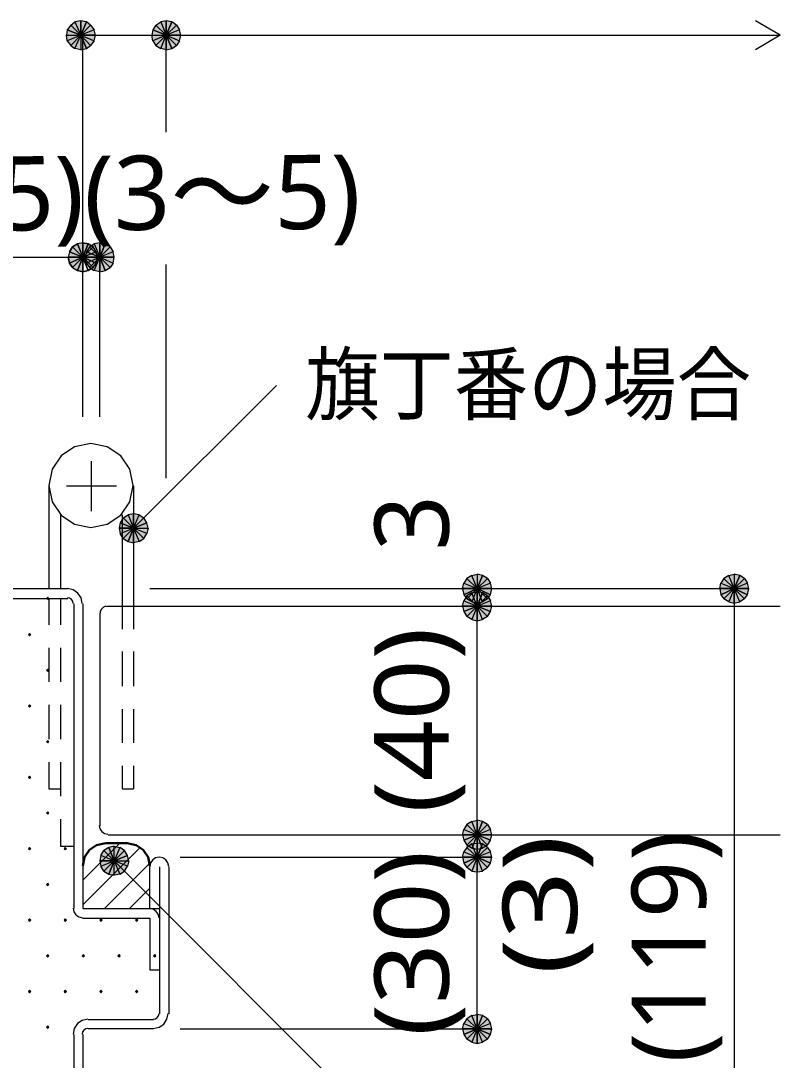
# Model space of a CAD drawing. Header units: millimetres. Extents: x 0 to 420, y 0 to 297.
# Drawn here: x 253.99 to 280.56, y 229.33 to 265.71 of the extents above; entities that cross this region are included whole.
import ezdxf
from ezdxf.enums import TextEntityAlignment as Align

# ---------------------------------------------------------------- set-up
doc = ezdxf.new("R2010")
doc.units = ezdxf.units.MM
doc.styles.add('kst32b', font='NotoSansJP-Variable.ttf')

msp = doc.modelspace()

# ---------------------------------------------------------------- hatches: boundary and pattern name
h = msp.add_hatch(color=7)
h.paths.add_polyline_path([(256.096, 265.705), (255.884, 265.663), (256.096, 265.197), (256.096, 265.705)])
h.paths.add_polyline_path([(255.884, 265.663), (256.096, 265.197), (255.736, 265.557), (255.884, 265.663)])
h.paths.add_polyline_path([(256.096, 265.197), (255.736, 265.557), (255.609, 265.388), (256.096, 265.197)])
for points in [[(256.286, 265.663), (256.096, 265.705), (256.096, 265.197), (256.286, 265.663)], [(259.271, 265.663), (259.08, 265.705), (259.08, 265.197), (259.271, 265.663)], [(256.942, 257.895), (256.752, 257.937), (256.752, 257.429), (256.942, 257.895)], [(257.471, 248.137), (257.429, 247.946), (257.937, 247.946), (257.471, 248.137)], [(270.425, 245.618), (270.468, 245.83), (269.96, 245.83), (270.425, 245.618)], [(279.421, 245.618), (279.464, 245.83), (278.955, 245.83), (279.421, 245.618)], [(254.931, 245.533), (254.91, 245.512), (254.889, 245.491), (254.91, 245.47), (254.931, 245.449), (254.953, 245.47), (254.974, 245.491), (254.953, 245.512), (254.931, 245.533)], [(270.425, 245.025), (270.468, 245.216), (269.96, 245.216), (270.425, 245.025)], [(254.296, 244.263), (254.275, 244.242), (254.254, 244.221), (254.275, 244.2), (254.296, 244.179), (254.318, 244.2), (254.339, 244.221), (254.318, 244.242), (254.296, 244.263)], [(254.931, 243.014), (254.91, 242.993), (254.889, 242.972), (254.91, 242.951), (254.931, 242.93), (254.953, 242.951), (254.974, 242.972), (254.953, 242.993), (254.931, 243.014)], [(254.296, 241.766), (254.275, 241.745), (254.254, 241.723), (254.275, 241.702), (254.296, 241.681), (254.318, 241.702), (254.339, 241.723), (254.318, 241.745), (254.296, 241.766)], [(254.931, 240.517), (254.91, 240.496), (254.889, 240.474), (254.91, 240.453), (254.931, 240.432), (254.953, 240.453), (254.974, 240.474), (254.953, 240.496), (254.931, 240.517)], [(254.296, 239.268), (254.275, 239.247), (254.254, 239.226), (254.275, 239.204), (254.296, 239.183), (254.318, 239.204), (254.339, 239.226), (254.318, 239.247), (254.296, 239.268)], [(254.931, 238.019), (254.91, 237.998), (254.889, 237.977), (254.91, 237.956), (254.931, 237.934), (254.953, 237.956), (254.974, 237.977), (254.953, 237.998), (254.931, 238.019)], [(270.425, 237.024), (270.468, 237.215), (269.96, 237.215), (270.425, 237.024)], [(254.296, 236.77), (254.275, 236.749), (254.254, 236.728), (254.275, 236.707), (254.296, 236.686), (254.318, 236.707), (254.339, 236.728), (254.318, 236.749), (254.296, 236.77)], [(255.545, 236.77), (255.524, 236.749), (255.503, 236.728), (255.524, 236.707), (255.545, 236.686), (255.566, 236.707), (255.587, 236.728), (255.566, 236.749), (255.545, 236.77)], [(257.725, 236.495), (257.62, 236.664), (257.26, 236.305), (257.725, 236.495)], [(270.425, 236.22), (270.468, 236.432), (269.96, 236.432), (270.425, 236.22)], [(254.931, 235.521), (254.91, 235.5), (254.889, 235.479), (254.91, 235.458), (254.931, 235.437), (254.953, 235.458), (254.974, 235.479), (254.953, 235.5), (254.931, 235.521)], [(254.296, 234.273), (254.275, 234.251), (254.254, 234.23), (254.275, 234.209), (254.296, 234.188), (254.318, 234.209), (254.339, 234.23), (254.318, 234.251), (254.296, 234.273)], [(255.545, 234.273), (255.524, 234.251), (255.503, 234.23), (255.524, 234.209), (255.545, 234.188), (255.566, 234.209), (255.587, 234.23), (255.566, 234.251), (255.545, 234.273)], [(256.794, 234.273), (256.773, 234.251), (256.752, 234.23), (256.773, 234.209), (256.794, 234.188), (256.815, 234.209), (256.836, 234.23), (256.815, 234.251), (256.794, 234.273)], [(258.043, 234.273), (258.022, 234.251), (258, 234.23), (258.022, 234.209), (258.043, 234.188), (258.064, 234.209), (258.085, 234.23), (258.064, 234.251), (258.043, 234.273)], [(254.931, 233.024), (254.91, 233.003), (254.889, 232.981), (254.91, 232.96), (254.931, 232.939), (254.953, 232.96), (254.974, 232.981), (254.953, 233.003), (254.931, 233.024)], [(256.18, 233.024), (256.159, 233.003), (256.138, 232.981), (256.159, 232.96), (256.18, 232.939), (256.201, 232.96), (256.223, 232.981), (256.201, 233.003), (256.18, 233.024)], [(257.429, 233.024), (257.408, 233.003), (257.387, 232.981), (257.408, 232.96), (257.429, 232.939), (257.45, 232.96), (257.471, 232.981), (257.45, 233.003), (257.429, 233.024)], [(258.678, 233.024), (258.657, 233.003), (258.636, 232.981), (258.657, 232.96), (258.678, 232.939), (258.699, 232.96), (258.72, 232.981), (258.699, 233.003), (258.678, 233.024)], [(254.296, 231.775), (254.275, 231.754), (254.254, 231.733), (254.275, 231.712), (254.296, 231.69), (254.318, 231.712), (254.339, 231.733), (254.318, 231.754), (254.296, 231.775)], [(255.545, 231.775), (255.524, 231.754), (255.503, 231.733), (255.524, 231.712), (255.545, 231.69), (255.566, 231.712), (255.587, 231.733), (255.566, 231.754), (255.545, 231.775)], [(256.794, 231.775), (256.773, 231.754), (256.752, 231.733), (256.773, 231.712), (256.794, 231.69), (256.815, 231.712), (256.836, 231.733), (256.815, 231.754), (256.794, 231.775)], [(258.043, 231.775), (258.022, 231.754), (258, 231.733), (258.022, 231.712), (258.043, 231.69), (258.064, 231.712), (258.085, 231.733), (258.064, 231.754), (258.043, 231.775)], [(254.931, 230.526), (254.91, 230.505), (254.889, 230.484), (254.91, 230.463), (254.931, 230.441), (254.953, 230.463), (254.974, 230.484), (254.953, 230.505), (254.931, 230.526)], [(270.425, 230.23), (270.468, 230.42), (269.96, 230.42), (270.425, 230.23)]]:
    msp.add_hatch(color=7).paths.add_polyline_path(points)
h = msp.add_hatch(color=7)
h.paths.add_polyline_path([(256.604, 265.197), (256.561, 265.388), (256.096, 265.197), (256.604, 265.197)])
h.paths.add_polyline_path([(256.561, 265.388), (256.096, 265.197), (256.434, 265.557), (256.561, 265.388)])
h.paths.add_polyline_path([(256.096, 265.197), (256.434, 265.557), (256.286, 265.663), (256.096, 265.197)])
h = msp.add_hatch(color=7)
h.paths.add_polyline_path([(259.08, 265.705), (258.889, 265.663), (259.08, 265.197), (259.08, 265.705)])
h.paths.add_polyline_path([(258.889, 265.663), (259.08, 265.197), (258.72, 265.557), (258.889, 265.663)])
h.paths.add_polyline_path([(259.08, 265.197), (258.72, 265.557), (258.614, 265.388), (259.08, 265.197)])
h = msp.add_hatch(color=7)
h.paths.add_polyline_path([(259.588, 265.197), (259.546, 265.388), (259.08, 265.197), (259.588, 265.197)])
h.paths.add_polyline_path([(259.546, 265.388), (259.08, 265.197), (259.44, 265.557), (259.546, 265.388)])
h.paths.add_polyline_path([(259.08, 265.197), (259.44, 265.557), (259.271, 265.663), (259.08, 265.197)])
h = msp.add_hatch(color=7)
h.paths.add_polyline_path([(255.609, 265.388), (255.587, 265.197), (256.096, 265.197), (255.609, 265.388)])
h.paths.add_polyline_path([(255.587, 265.197), (256.096, 265.197), (255.609, 265.007), (255.587, 265.197)])
h.paths.add_polyline_path([(256.096, 265.197), (255.609, 265.007), (255.736, 264.837), (256.096, 265.197)])
h = msp.add_hatch(color=7)
h.paths.add_polyline_path([(258.614, 265.388), (258.572, 265.197), (259.08, 265.197), (258.614, 265.388)])
h.paths.add_polyline_path([(258.572, 265.197), (259.08, 265.197), (258.614, 265.007), (258.572, 265.197)])
h.paths.add_polyline_path([(259.08, 265.197), (258.614, 265.007), (258.72, 264.837), (259.08, 265.197)])
h = msp.add_hatch(color=7)
h.paths.add_polyline_path([(255.736, 264.837), (255.884, 264.731), (256.096, 265.197), (255.736, 264.837)])
h.paths.add_polyline_path([(255.884, 264.731), (256.096, 265.197), (256.096, 264.689), (255.884, 264.731)])
h.paths.add_polyline_path([(256.096, 265.197), (256.096, 264.689), (256.286, 264.731), (256.096, 265.197)])
h = msp.add_hatch(color=7)
h.paths.add_polyline_path([(256.286, 264.731), (256.434, 264.837), (256.096, 265.197), (256.286, 264.731)])
h.paths.add_polyline_path([(256.434, 264.837), (256.096, 265.197), (256.561, 265.007), (256.434, 264.837)])
h.paths.add_polyline_path([(256.096, 265.197), (256.561, 265.007), (256.604, 265.197), (256.096, 265.197)])
h = msp.add_hatch(color=7)
h.paths.add_polyline_path([(258.72, 264.837), (258.889, 264.731), (259.08, 265.197), (258.72, 264.837)])
h.paths.add_polyline_path([(258.889, 264.731), (259.08, 265.197), (259.08, 264.689), (258.889, 264.731)])
h.paths.add_polyline_path([(259.08, 265.197), (259.08, 264.689), (259.271, 264.731), (259.08, 265.197)])
h = msp.add_hatch(color=7)
h.paths.add_polyline_path([(259.271, 264.731), (259.44, 264.837), (259.08, 265.197), (259.271, 264.731)])
h.paths.add_polyline_path([(259.44, 264.837), (259.08, 265.197), (259.546, 265.007), (259.44, 264.837)])
h.paths.add_polyline_path([(259.08, 265.197), (259.546, 265.007), (259.588, 265.197), (259.08, 265.197)])
h = msp.add_hatch(color=7)
h.paths.add_polyline_path([(256.159, 257.937), (255.969, 257.895), (256.159, 257.429), (256.159, 257.937)])
h.paths.add_polyline_path([(255.969, 257.895), (256.159, 257.429), (255.799, 257.789), (255.969, 257.895)])
h.paths.add_polyline_path([(256.159, 257.429), (255.799, 257.789), (255.693, 257.62), (256.159, 257.429)])
h = msp.add_hatch(color=7)
h.paths.add_polyline_path([(256.519, 257.789), (256.35, 257.895), (256.159, 257.429), (256.519, 257.789)])
h.paths.add_polyline_path([(256.35, 257.895), (256.159, 257.429), (256.159, 257.937), (256.35, 257.895)])
h.paths.add_polyline_path([(256.159, 257.429), (256.159, 257.937), (255.969, 257.895), (256.159, 257.429)])
h = msp.add_hatch(color=7)
h.paths.add_polyline_path([(256.625, 257.62), (256.519, 257.789), (256.159, 257.429), (256.625, 257.62)])
h.paths.add_polyline_path([(256.519, 257.789), (256.159, 257.429), (256.35, 257.895), (256.519, 257.789)])
h.paths.add_polyline_path([(256.159, 257.429), (256.35, 257.895), (256.159, 257.937), (256.159, 257.429)])
h = msp.add_hatch(color=7)
h.paths.add_polyline_path([(256.752, 257.937), (256.561, 257.895), (256.752, 257.429), (256.752, 257.937)])
h.paths.add_polyline_path([(256.561, 257.895), (256.752, 257.429), (256.392, 257.789), (256.561, 257.895)])
h.paths.add_polyline_path([(256.752, 257.429), (256.392, 257.789), (256.286, 257.62), (256.752, 257.429)])
h = msp.add_hatch(color=7)
h.paths.add_polyline_path([(255.969, 257.895), (255.799, 257.789), (256.159, 257.429), (255.969, 257.895)])
h.paths.add_polyline_path([(255.799, 257.789), (256.159, 257.429), (255.693, 257.62), (255.799, 257.789)])
h.paths.add_polyline_path([(256.159, 257.429), (255.693, 257.62), (255.651, 257.429), (256.159, 257.429)])
h = msp.add_hatch(color=7)
h.paths.add_polyline_path([(255.693, 257.62), (255.651, 257.429), (256.159, 257.429), (255.693, 257.62)])
h.paths.add_polyline_path([(255.651, 257.429), (256.159, 257.429), (255.693, 257.217), (255.651, 257.429)])
h.paths.add_polyline_path([(256.159, 257.429), (255.693, 257.217), (255.799, 257.069), (256.159, 257.429)])
h = msp.add_hatch(color=7)
h.paths.add_polyline_path([(256.625, 257.217), (256.667, 257.429), (256.159, 257.429), (256.625, 257.217)])
h.paths.add_polyline_path([(256.667, 257.429), (256.159, 257.429), (256.625, 257.62), (256.667, 257.429)])
h.paths.add_polyline_path([(256.159, 257.429), (256.625, 257.62), (256.519, 257.789), (256.159, 257.429)])
h = msp.add_hatch(color=7)
h.paths.add_polyline_path([(256.519, 257.069), (256.625, 257.217), (256.159, 257.429), (256.519, 257.069)])
h.paths.add_polyline_path([(256.625, 257.217), (256.159, 257.429), (256.667, 257.429), (256.625, 257.217)])
h.paths.add_polyline_path([(256.159, 257.429), (256.667, 257.429), (256.625, 257.62), (256.159, 257.429)])
h = msp.add_hatch(color=7)
h.paths.add_polyline_path([(256.286, 257.62), (256.244, 257.429), (256.752, 257.429), (256.286, 257.62)])
h.paths.add_polyline_path([(256.244, 257.429), (256.752, 257.429), (256.286, 257.217), (256.244, 257.429)])
h.paths.add_polyline_path([(256.752, 257.429), (256.286, 257.217), (256.392, 257.069), (256.752, 257.429)])
h = msp.add_hatch(color=7)
h.paths.add_polyline_path([(257.26, 257.429), (257.217, 257.62), (256.752, 257.429), (257.26, 257.429)])
h.paths.add_polyline_path([(257.217, 257.62), (256.752, 257.429), (257.112, 257.789), (257.217, 257.62)])
h.paths.add_polyline_path([(256.752, 257.429), (257.112, 257.789), (256.942, 257.895), (256.752, 257.429)])
h = msp.add_hatch(color=7)
h.paths.add_polyline_path([(255.651, 257.429), (255.693, 257.217), (256.159, 257.429), (255.651, 257.429)])
h.paths.add_polyline_path([(255.693, 257.217), (256.159, 257.429), (255.799, 257.069), (255.693, 257.217)])
h.paths.add_polyline_path([(256.159, 257.429), (255.799, 257.069), (255.969, 256.963), (256.159, 257.429)])
h = msp.add_hatch(color=7)
h.paths.add_polyline_path([(255.799, 257.069), (255.969, 256.963), (256.159, 257.429), (255.799, 257.069)])
h.paths.add_polyline_path([(255.969, 256.963), (256.159, 257.429), (256.159, 256.921), (255.969, 256.963)])
h = msp.add_hatch(color=7)
h.paths.add_polyline_path([(255.969, 256.963), (256.159, 256.921), (256.159, 257.429), (255.969, 256.963)])
h.paths.add_polyline_path([(256.159, 256.921), (256.159, 257.429), (256.35, 256.963), (256.159, 256.921)])
h.paths.add_polyline_path([(256.159, 257.429), (256.35, 256.963), (256.519, 257.069), (256.159, 257.429)])
h = msp.add_hatch(color=7)
h.paths.add_polyline_path([(256.159, 256.921), (256.35, 256.963), (256.159, 257.429), (256.159, 256.921)])
h.paths.add_polyline_path([(256.35, 256.963), (256.159, 257.429), (256.519, 257.069), (256.35, 256.963)])
h.paths.add_polyline_path([(256.159, 257.429), (256.519, 257.069), (256.625, 257.217), (256.159, 257.429)])
h = msp.add_hatch(color=7)
h.paths.add_polyline_path([(256.392, 257.069), (256.561, 256.963), (256.752, 257.429), (256.392, 257.069)])
h.paths.add_polyline_path([(256.561, 256.963), (256.752, 257.429), (256.752, 256.921), (256.561, 256.963)])
h.paths.add_polyline_path([(256.752, 257.429), (256.752, 256.921), (256.942, 256.963), (256.752, 257.429)])
h = msp.add_hatch(color=7)
h.paths.add_polyline_path([(256.942, 256.963), (257.112, 257.069), (256.752, 257.429), (256.942, 256.963)])
h.paths.add_polyline_path([(257.112, 257.069), (256.752, 257.429), (257.217, 257.217), (257.112, 257.069)])
h.paths.add_polyline_path([(256.752, 257.429), (257.217, 257.217), (257.26, 257.429), (256.752, 257.429)])
h = msp.add_hatch(color=7)
h.paths.add_polyline_path([(257.937, 248.454), (257.746, 248.412), (257.937, 247.946), (257.937, 248.454)])
h.paths.add_polyline_path([(257.746, 248.412), (257.937, 247.946), (257.577, 248.306), (257.746, 248.412)])
h.paths.add_polyline_path([(257.937, 247.946), (257.577, 248.306), (257.471, 248.137), (257.937, 247.946)])
h = msp.add_hatch(color=7)
h.paths.add_polyline_path([(258.403, 248.137), (258.297, 248.306), (257.937, 247.946), (258.403, 248.137)])
h.paths.add_polyline_path([(258.297, 248.306), (257.937, 247.946), (258.128, 248.412), (258.297, 248.306)])
h.paths.add_polyline_path([(257.937, 247.946), (258.128, 248.412), (257.937, 248.454), (257.937, 247.946)])
h = msp.add_hatch(color=7)
h.paths.add_polyline_path([(258.297, 247.587), (258.403, 247.756), (257.937, 247.946), (258.297, 247.587)])
h.paths.add_polyline_path([(258.403, 247.756), (257.937, 247.946), (258.445, 247.946), (258.403, 247.756)])
h.paths.add_polyline_path([(257.937, 247.946), (258.445, 247.946), (258.403, 248.137), (257.937, 247.946)])
h = msp.add_hatch(color=7)
h.paths.add_polyline_path([(257.429, 247.946), (257.471, 247.756), (257.937, 247.946), (257.429, 247.946)])
h.paths.add_polyline_path([(257.471, 247.756), (257.937, 247.946), (257.577, 247.587), (257.471, 247.756)])
h.paths.add_polyline_path([(257.937, 247.946), (257.577, 247.587), (257.746, 247.481), (257.937, 247.946)])
h = msp.add_hatch(color=7)
h.paths.add_polyline_path([(257.746, 247.481), (257.937, 247.438), (257.937, 247.946), (257.746, 247.481)])
h.paths.add_polyline_path([(257.937, 247.438), (257.937, 247.946), (258.128, 247.481), (257.937, 247.438)])
h.paths.add_polyline_path([(257.937, 247.946), (258.128, 247.481), (258.297, 247.587), (257.937, 247.946)])
h = msp.add_hatch(color=7)
h.paths.add_polyline_path([(270.15, 246.295), (269.96, 246.338), (269.96, 245.83), (270.15, 246.295)])
h.paths.add_polyline_path([(269.96, 246.338), (269.96, 245.83), (269.769, 246.295), (269.96, 246.338)])
h.paths.add_polyline_path([(269.96, 245.83), (269.769, 246.295), (269.6, 246.189), (269.96, 245.83)])
h = msp.add_hatch(color=7)
h.paths.add_polyline_path([(270.468, 245.83), (270.425, 246.02), (269.96, 245.83), (270.468, 245.83)])
h.paths.add_polyline_path([(270.425, 246.02), (269.96, 245.83), (270.32, 246.189), (270.425, 246.02)])
h.paths.add_polyline_path([(269.96, 245.83), (270.32, 246.189), (270.15, 246.295), (269.96, 245.83)])
h = msp.add_hatch(color=7)
h.paths.add_polyline_path([(279.146, 246.295), (278.955, 246.338), (278.955, 245.83), (279.146, 246.295)])
h.paths.add_polyline_path([(278.955, 246.338), (278.955, 245.83), (278.765, 246.295), (278.955, 246.338)])
h.paths.add_polyline_path([(278.955, 245.83), (278.765, 246.295), (278.596, 246.189), (278.955, 245.83)])
h = msp.add_hatch(color=7)
h.paths.add_polyline_path([(279.464, 245.83), (279.421, 246.02), (278.955, 245.83), (279.464, 245.83)])
h.paths.add_polyline_path([(279.421, 246.02), (278.955, 245.83), (279.315, 246.189), (279.421, 246.02)])
h.paths.add_polyline_path([(278.955, 245.83), (279.315, 246.189), (279.146, 246.295), (278.955, 245.83)])
h = msp.add_hatch(color=7)
h.paths.add_polyline_path([(269.6, 246.189), (269.494, 246.02), (269.96, 245.83), (269.6, 246.189)])
h.paths.add_polyline_path([(269.494, 246.02), (269.96, 245.83), (269.452, 245.83), (269.494, 246.02)])
h.paths.add_polyline_path([(269.96, 245.83), (269.452, 245.83), (269.494, 245.618), (269.96, 245.83)])
h = msp.add_hatch(color=7)
h.paths.add_polyline_path([(278.596, 246.189), (278.49, 246.02), (278.955, 245.83), (278.596, 246.189)])
h.paths.add_polyline_path([(278.49, 246.02), (278.955, 245.83), (278.448, 245.83), (278.49, 246.02)])
h.paths.add_polyline_path([(278.955, 245.83), (278.448, 245.83), (278.49, 245.618), (278.955, 245.83)])
h = msp.add_hatch(color=7)
h.paths.add_polyline_path([(269.6, 245.576), (269.494, 245.406), (269.96, 245.216), (269.6, 245.576)])
h.paths.add_polyline_path([(269.494, 245.406), (269.96, 245.216), (269.452, 245.216), (269.494, 245.406)])
h.paths.add_polyline_path([(269.96, 245.216), (269.452, 245.216), (269.494, 245.025), (269.96, 245.216)])
h = msp.add_hatch(color=7)
h.paths.add_polyline_path([(269.494, 245.618), (269.6, 245.47), (269.96, 245.83), (269.494, 245.618)])
h.paths.add_polyline_path([(269.6, 245.47), (269.96, 245.83), (269.769, 245.364), (269.6, 245.47)])
h.paths.add_polyline_path([(269.96, 245.83), (269.769, 245.364), (269.96, 245.322), (269.96, 245.83)])
h = msp.add_hatch(color=7)
h.paths.add_polyline_path([(270.15, 245.681), (269.96, 245.724), (269.96, 245.216), (270.15, 245.681)])
h.paths.add_polyline_path([(269.96, 245.724), (269.96, 245.216), (269.769, 245.681), (269.96, 245.724)])
h.paths.add_polyline_path([(269.96, 245.216), (269.769, 245.681), (269.6, 245.576), (269.96, 245.216)])
h = msp.add_hatch(color=7)
h.paths.add_polyline_path([(269.96, 245.322), (270.15, 245.364), (269.96, 245.83), (269.96, 245.322)])
h.paths.add_polyline_path([(270.15, 245.364), (269.96, 245.83), (270.32, 245.47), (270.15, 245.364)])
h.paths.add_polyline_path([(269.96, 245.83), (270.32, 245.47), (270.425, 245.618), (269.96, 245.83)])
h = msp.add_hatch(color=7)
h.paths.add_polyline_path([(270.468, 245.216), (270.425, 245.406), (269.96, 245.216), (270.468, 245.216)])
h.paths.add_polyline_path([(270.425, 245.406), (269.96, 245.216), (270.32, 245.576), (270.425, 245.406)])
h.paths.add_polyline_path([(269.96, 245.216), (270.32, 245.576), (270.15, 245.681), (269.96, 245.216)])
h = msp.add_hatch(color=7)
h.paths.add_polyline_path([(278.49, 245.618), (278.596, 245.47), (278.955, 245.83), (278.49, 245.618)])
h.paths.add_polyline_path([(278.596, 245.47), (278.955, 245.83), (278.765, 245.364), (278.596, 245.47)])
h.paths.add_polyline_path([(278.955, 245.83), (278.765, 245.364), (278.955, 245.322), (278.955, 245.83)])
h = msp.add_hatch(color=7)
h.paths.add_polyline_path([(278.955, 245.322), (279.146, 245.364), (278.955, 245.83), (278.955, 245.322)])
h.paths.add_polyline_path([(279.146, 245.364), (278.955, 245.83), (279.315, 245.47), (279.146, 245.364)])
h.paths.add_polyline_path([(278.955, 245.83), (279.315, 245.47), (279.421, 245.618), (278.955, 245.83)])
h = msp.add_hatch(color=7)
h.paths.add_polyline_path([(269.494, 245.025), (269.6, 244.856), (269.96, 245.216), (269.494, 245.025)])
h.paths.add_polyline_path([(269.6, 244.856), (269.96, 245.216), (269.769, 244.75), (269.6, 244.856)])
h.paths.add_polyline_path([(269.96, 245.216), (269.769, 244.75), (269.96, 244.708), (269.96, 245.216)])
h = msp.add_hatch(color=7)
h.paths.add_polyline_path([(269.96, 244.708), (270.15, 244.75), (269.96, 245.216), (269.96, 244.708)])
h.paths.add_polyline_path([(270.15, 244.75), (269.96, 245.216), (270.32, 244.856), (270.15, 244.75)])
h.paths.add_polyline_path([(269.96, 245.216), (270.32, 244.856), (270.425, 245.025), (269.96, 245.216)])
h = msp.add_hatch(color=7)
h.paths.add_polyline_path([(269.6, 237.575), (269.494, 237.405), (269.96, 237.215), (269.6, 237.575)])
h.paths.add_polyline_path([(269.494, 237.405), (269.96, 237.215), (269.452, 237.215), (269.494, 237.405)])
h.paths.add_polyline_path([(269.96, 237.215), (269.452, 237.215), (269.494, 237.024), (269.96, 237.215)])
h = msp.add_hatch(color=7)
h.paths.add_polyline_path([(270.15, 237.68), (269.96, 237.723), (269.96, 237.215), (270.15, 237.68)])
h.paths.add_polyline_path([(269.96, 237.723), (269.96, 237.215), (269.769, 237.68), (269.96, 237.723)])
h.paths.add_polyline_path([(269.96, 237.215), (269.769, 237.68), (269.6, 237.575), (269.96, 237.215)])
h = msp.add_hatch(color=7)
h.paths.add_polyline_path([(270.468, 237.215), (270.425, 237.405), (269.96, 237.215), (270.468, 237.215)])
h.paths.add_polyline_path([(270.425, 237.405), (269.96, 237.215), (270.32, 237.575), (270.425, 237.405)])
h.paths.add_polyline_path([(269.96, 237.215), (270.32, 237.575), (270.15, 237.68), (269.96, 237.215)])
h = msp.add_hatch(color=7)
h.paths.add_polyline_path([(269.494, 237.024), (269.6, 236.855), (269.96, 237.215), (269.494, 237.024)])
h.paths.add_polyline_path([(269.6, 236.855), (269.96, 237.215), (269.769, 236.749), (269.6, 236.855)])
h.paths.add_polyline_path([(269.96, 237.215), (269.769, 236.749), (269.96, 236.707), (269.96, 237.215)])
h = msp.add_hatch(color=7)
h.paths.add_polyline_path([(269.96, 236.707), (270.15, 236.749), (269.96, 237.215), (269.96, 236.707)])
h.paths.add_polyline_path([(270.15, 236.749), (269.96, 237.215), (270.32, 236.855), (270.15, 236.749)])
h.paths.add_polyline_path([(269.96, 237.215), (270.32, 236.855), (270.425, 237.024), (269.96, 237.215)])
h = msp.add_hatch(color=7)
h.paths.add_polyline_path([(270.15, 236.897), (269.96, 236.918), (269.96, 236.432), (270.15, 236.897)])
h.paths.add_polyline_path([(269.96, 236.918), (269.96, 236.432), (269.769, 236.897), (269.96, 236.918)])
h.paths.add_polyline_path([(269.96, 236.432), (269.769, 236.897), (269.6, 236.77), (269.96, 236.432)])
h = msp.add_hatch(color=7)
h.paths.add_polyline_path([(270.468, 236.432), (270.425, 236.622), (269.96, 236.432), (270.468, 236.432)])
h.paths.add_polyline_path([(270.425, 236.622), (269.96, 236.432), (270.32, 236.77), (270.425, 236.622)])
h.paths.add_polyline_path([(269.96, 236.432), (270.32, 236.77), (270.15, 236.897), (269.96, 236.432)])
h = msp.add_hatch(color=7)
h.paths.add_polyline_path([(257.069, 236.77), (256.9, 236.664), (257.26, 236.305), (257.069, 236.77)])
h.paths.add_polyline_path([(256.9, 236.664), (257.26, 236.305), (256.794, 236.495), (256.9, 236.664)])
h.paths.add_polyline_path([(257.26, 236.305), (256.794, 236.495), (256.752, 236.305), (257.26, 236.305)])
h = msp.add_hatch(color=7)
h.paths.add_polyline_path([(257.62, 236.664), (257.45, 236.77), (257.26, 236.305), (257.62, 236.664)])
h.paths.add_polyline_path([(257.45, 236.77), (257.26, 236.305), (257.26, 236.813), (257.45, 236.77)])
h.paths.add_polyline_path([(257.26, 236.305), (257.26, 236.813), (257.069, 236.77), (257.26, 236.305)])
h = msp.add_hatch(color=7)
h.paths.add_polyline_path([(257.62, 235.945), (257.725, 236.114), (257.26, 236.305), (257.62, 235.945)])
h.paths.add_polyline_path([(257.725, 236.114), (257.26, 236.305), (257.768, 236.305), (257.725, 236.114)])
h.paths.add_polyline_path([(257.26, 236.305), (257.768, 236.305), (257.725, 236.495), (257.26, 236.305)])
h = msp.add_hatch(color=7)
h.paths.add_polyline_path([(269.6, 236.77), (269.494, 236.622), (269.96, 236.432), (269.6, 236.77)])
h.paths.add_polyline_path([(269.494, 236.622), (269.96, 236.432), (269.452, 236.432), (269.494, 236.622)])
h.paths.add_polyline_path([(269.96, 236.432), (269.452, 236.432), (269.494, 236.22), (269.96, 236.432)])
h = msp.add_hatch(color=7)
h.paths.add_polyline_path([(256.752, 236.305), (256.794, 236.114), (257.26, 236.305), (256.752, 236.305)])
h.paths.add_polyline_path([(256.794, 236.114), (257.26, 236.305), (256.9, 235.945), (256.794, 236.114)])
h.paths.add_polyline_path([(257.26, 236.305), (256.9, 235.945), (257.069, 235.839), (257.26, 236.305)])
h = msp.add_hatch(color=7)
h.paths.add_polyline_path([(257.069, 235.839), (257.26, 235.797), (257.26, 236.305), (257.069, 235.839)])
h.paths.add_polyline_path([(257.26, 235.797), (257.26, 236.305), (257.45, 235.839), (257.26, 235.797)])
h.paths.add_polyline_path([(257.26, 236.305), (257.45, 235.839), (257.62, 235.945), (257.26, 236.305)])
h = msp.add_hatch(color=7)
h.paths.add_polyline_path([(269.494, 236.22), (269.6, 236.072), (269.96, 236.432), (269.494, 236.22)])
h.paths.add_polyline_path([(269.6, 236.072), (269.96, 236.432), (269.769, 235.945), (269.6, 236.072)])
h.paths.add_polyline_path([(269.96, 236.432), (269.769, 235.945), (269.96, 235.924), (269.96, 236.432)])
h = msp.add_hatch(color=7)
h.paths.add_polyline_path([(269.96, 235.924), (270.15, 235.945), (269.96, 236.432), (269.96, 235.924)])
h.paths.add_polyline_path([(270.15, 235.945), (269.96, 236.432), (270.32, 236.072), (270.15, 235.945)])
h.paths.add_polyline_path([(269.96, 236.432), (270.32, 236.072), (270.425, 236.22), (269.96, 236.432)])
h = msp.add_hatch(color=7)
h.paths.add_polyline_path([(269.6, 230.78), (269.494, 230.611), (269.96, 230.42), (269.6, 230.78)])
h.paths.add_polyline_path([(269.494, 230.611), (269.96, 230.42), (269.452, 230.42), (269.494, 230.611)])
h.paths.add_polyline_path([(269.96, 230.42), (269.452, 230.42), (269.494, 230.23), (269.96, 230.42)])
h = msp.add_hatch(color=7)
h.paths.add_polyline_path([(270.15, 230.886), (269.96, 230.928), (269.96, 230.42), (270.15, 230.886)])
h.paths.add_polyline_path([(269.96, 230.928), (269.96, 230.42), (269.769, 230.886), (269.96, 230.928)])
h.paths.add_polyline_path([(269.96, 230.42), (269.769, 230.886), (269.6, 230.78), (269.96, 230.42)])
h = msp.add_hatch(color=7)
h.paths.add_polyline_path([(270.468, 230.42), (270.425, 230.611), (269.96, 230.42), (270.468, 230.42)])
h.paths.add_polyline_path([(270.425, 230.611), (269.96, 230.42), (270.32, 230.78), (270.425, 230.611)])
h.paths.add_polyline_path([(269.96, 230.42), (270.32, 230.78), (270.15, 230.886), (269.96, 230.42)])
h = msp.add_hatch(color=7)
h.paths.add_polyline_path([(269.494, 230.23), (269.6, 230.061), (269.96, 230.42), (269.494, 230.23)])
h.paths.add_polyline_path([(269.6, 230.061), (269.96, 230.42), (269.769, 229.955), (269.6, 230.061)])
h.paths.add_polyline_path([(269.96, 230.42), (269.769, 229.955), (269.96, 229.912), (269.96, 230.42)])
h = msp.add_hatch(color=7)
h.paths.add_polyline_path([(269.96, 229.912), (270.15, 229.955), (269.96, 230.42), (269.96, 229.912)])
h.paths.add_polyline_path([(270.15, 229.955), (269.96, 230.42), (270.32, 230.061), (270.15, 229.955)])
h.paths.add_polyline_path([(269.96, 230.42), (270.32, 230.061), (270.425, 230.23), (269.96, 230.42)])

# ---------------------------------------------------------------- linework, layer by layer
at = {"lineweight": 0}
for points in [[(255.884, 265.663), (256.096, 265.197), (255.736, 265.557)], [(256.096, 265.705), (255.884, 265.663), (256.096, 265.197)], [(256.286, 265.663), (256.096, 265.705), (256.096, 265.197)], [(256.096, 265.197), (256.434, 265.557), (256.286, 265.663)], [(258.889, 265.663), (259.08, 265.197), (258.72, 265.557)], [(259.08, 265.705), (258.889, 265.663), (259.08, 265.197)], [(259.271, 265.663), (259.08, 265.705), (259.08, 265.197)], [(259.08, 265.197), (259.44, 265.557), (259.271, 265.663)], [(255.609, 265.388), (255.587, 265.197), (256.096, 265.197)], [(256.096, 265.197), (255.736, 265.557), (255.609, 265.388)], [(256.561, 265.388), (256.096, 265.197), (256.434, 265.557)], [(256.604, 265.197), (256.561, 265.388), (256.096, 265.197)], [(258.614, 265.388), (258.572, 265.197), (259.08, 265.197)], [(259.08, 265.197), (258.72, 265.557), (258.614, 265.388)], [(259.546, 265.388), (259.08, 265.197), (259.44, 265.557)], [(259.588, 265.197), (259.546, 265.388), (259.08, 265.197)], [(255.587, 265.197), (256.096, 265.197), (255.609, 265.007)], [(256.096, 265.197), (255.609, 265.007), (255.736, 264.837)], [(255.736, 264.837), (255.884, 264.731), (256.096, 265.197)], [(255.884, 264.731), (256.096, 265.197), (256.096, 264.689)], [(256.096, 265.197), (256.096, 264.689), (256.286, 264.731)], [(256.286, 264.731), (256.434, 264.837), (256.096, 265.197)], [(256.434, 264.837), (256.096, 265.197), (256.561, 265.007)], [(256.096, 265.197), (256.561, 265.007), (256.604, 265.197)], [(258.572, 265.197), (259.08, 265.197), (258.614, 265.007)], [(259.08, 265.197), (258.614, 265.007), (258.72, 264.837)], [(258.72, 264.837), (258.889, 264.731), (259.08, 265.197)], [(258.889, 264.731), (259.08, 265.197), (259.08, 264.689)], [(259.08, 265.197), (259.08, 264.689), (259.271, 264.731)], [(259.271, 264.731), (259.44, 264.837), (259.08, 265.197)], [(259.44, 264.837), (259.08, 265.197), (259.546, 265.007)], [(259.08, 265.197), (259.546, 265.007), (259.588, 265.197)], [(256.159, 257.429), (256.159, 257.937), (255.969, 257.895)], [(256.159, 257.937), (255.969, 257.895), (256.159, 257.429)], [(256.35, 257.895), (256.159, 257.429), (256.159, 257.937)], [(256.159, 257.429), (256.35, 257.895), (256.159, 257.937)], [(256.752, 257.937), (256.561, 257.895), (256.752, 257.429)], [(256.942, 257.895), (256.752, 257.937), (256.752, 257.429)], [(256.159, 257.429), (255.693, 257.62), (255.651, 257.429)], [(255.693, 257.62), (255.651, 257.429), (256.159, 257.429)], [(255.799, 257.789), (256.159, 257.429), (255.693, 257.62)], [(256.159, 257.429), (255.799, 257.789), (255.693, 257.62)], [(255.969, 257.895), (255.799, 257.789), (256.159, 257.429)], [(255.969, 257.895), (256.159, 257.429), (255.799, 257.789)], [(256.519, 257.789), (256.35, 257.895), (256.159, 257.429)], [(256.519, 257.789), (256.159, 257.429), (256.35, 257.895)], [(256.159, 257.429), (256.625, 257.62), (256.519, 257.789)], [(256.625, 257.62), (256.519, 257.789), (256.159, 257.429)], [(256.667, 257.429), (256.159, 257.429), (256.625, 257.62)], [(256.159, 257.429), (256.667, 257.429), (256.625, 257.62)], [(256.286, 257.62), (256.244, 257.429), (256.752, 257.429)], [(256.752, 257.429), (256.392, 257.789), (256.286, 257.62)], [(256.561, 257.895), (256.752, 257.429), (256.392, 257.789)], [(256.752, 257.429), (257.112, 257.789), (256.942, 257.895)], [(257.217, 257.62), (256.752, 257.429), (257.112, 257.789)], [(257.26, 257.429), (257.217, 257.62), (256.752, 257.429)], [(255.651, 257.429), (255.693, 257.217), (256.159, 257.429)], [(255.651, 257.429), (256.159, 257.429), (255.693, 257.217)], [(255.693, 257.217), (256.159, 257.429), (255.799, 257.069)], [(256.159, 257.429), (255.693, 257.217), (255.799, 257.069)], [(256.159, 257.429), (255.799, 257.069), (255.969, 256.963)], [(255.799, 257.069), (255.969, 256.963), (256.159, 257.429)], [(255.969, 256.963), (256.159, 256.921), (256.159, 257.429)], [(255.969, 256.963), (256.159, 257.429), (256.159, 256.921)], [(256.159, 256.921), (256.35, 256.963), (256.159, 257.429)], [(256.35, 256.963), (256.159, 257.429), (256.519, 257.069)], [(256.159, 257.429), (256.519, 257.069), (256.625, 257.217)], [(256.625, 257.217), (256.667, 257.429), (256.159, 257.429)], [(256.159, 256.921), (256.159, 257.429), (256.35, 256.963)], [(256.159, 257.429), (256.35, 256.963), (256.519, 257.069)], [(256.519, 257.069), (256.625, 257.217), (256.159, 257.429)], [(256.625, 257.217), (256.159, 257.429), (256.667, 257.429)], [(256.244, 257.429), (256.752, 257.429), (256.286, 257.217)], [(256.752, 257.429), (256.286, 257.217), (256.392, 257.069)], [(256.392, 257.069), (256.561, 256.963), (256.752, 257.429)], [(256.561, 256.963), (256.752, 257.429), (256.752, 256.921)], [(256.752, 257.429), (256.752, 256.921), (256.942, 256.963)], [(256.942, 256.963), (257.112, 257.069), (256.752, 257.429)], [(257.112, 257.069), (256.752, 257.429), (257.217, 257.217)], [(256.752, 257.429), (257.217, 257.217), (257.26, 257.429)], [(257.471, 248.137), (257.429, 247.946), (257.937, 247.946)], [(257.937, 247.946), (257.577, 248.306), (257.471, 248.137)], [(257.746, 248.412), (257.937, 247.946), (257.577, 248.306)], [(257.937, 248.454), (257.746, 248.412), (257.937, 247.946)], [(257.937, 247.946), (258.128, 248.412), (257.937, 248.454)], [(258.297, 248.306), (257.937, 247.946), (258.128, 248.412)], [(258.403, 248.137), (258.297, 248.306), (257.937, 247.946)], [(257.937, 247.946), (258.445, 247.946), (258.403, 248.137)], [(257.429, 247.946), (257.471, 247.756), (257.937, 247.946)], [(257.471, 247.756), (257.937, 247.946), (257.577, 247.587)], [(257.937, 247.946), (257.577, 247.587), (257.746, 247.481)], [(257.746, 247.481), (257.937, 247.438), (257.937, 247.946)], [(257.937, 247.438), (257.937, 247.946), (258.128, 247.481)], [(257.937, 247.946), (258.128, 247.481), (258.297, 247.587)], [(258.297, 247.587), (258.403, 247.756), (257.937, 247.946)], [(258.403, 247.756), (257.937, 247.946), (258.445, 247.946)], [(269.96, 245.83), (269.769, 246.295), (269.6, 246.189)], [(269.96, 246.338), (269.96, 245.83), (269.769, 246.295)], [(270.15, 246.295), (269.96, 246.338), (269.96, 245.83)], [(269.96, 245.83), (270.32, 246.189), (270.15, 246.295)], [(278.955, 245.83), (278.765, 246.295), (278.596, 246.189)], [(278.955, 246.338), (278.955, 245.83), (278.765, 246.295)], [(279.146, 246.295), (278.955, 246.338), (278.955, 245.83)], [(278.955, 245.83), (279.315, 246.189), (279.146, 246.295)], [(269.494, 246.02), (269.96, 245.83), (269.452, 245.83)], [(269.6, 246.189), (269.494, 246.02), (269.96, 245.83)], [(270.425, 246.02), (269.96, 245.83), (270.32, 246.189)], [(270.468, 245.83), (270.425, 246.02), (269.96, 245.83)], [(278.49, 246.02), (278.955, 245.83), (278.448, 245.83)], [(278.596, 246.189), (278.49, 246.02), (278.955, 245.83)], [(279.421, 246.02), (278.955, 245.83), (279.315, 246.189)], [(279.464, 245.83), (279.421, 246.02), (278.955, 245.83)], [(269.96, 245.83), (269.452, 245.83), (269.494, 245.618)], [(269.494, 245.618), (269.6, 245.47), (269.96, 245.83)], [(269.6, 245.576), (269.494, 245.406), (269.96, 245.216)], [(269.6, 245.47), (269.96, 245.83), (269.769, 245.364)], [(269.96, 245.216), (269.769, 245.681), (269.6, 245.576)], [(269.96, 245.83), (269.769, 245.364), (269.96, 245.322)], [(269.96, 245.724), (269.96, 245.216), (269.769, 245.681)], [(269.96, 245.322), (270.15, 245.364), (269.96, 245.83)], [(270.15, 245.364), (269.96, 245.83), (270.32, 245.47)], [(269.96, 245.83), (270.32, 245.47), (270.425, 245.618)], [(270.425, 245.618), (270.468, 245.83), (269.96, 245.83)], [(270.15, 245.681), (269.96, 245.724), (269.96, 245.216)], [(269.96, 245.216), (270.32, 245.576), (270.15, 245.681)], [(270.425, 245.406), (269.96, 245.216), (270.32, 245.576)], [(278.955, 245.83), (278.448, 245.83), (278.49, 245.618)], [(278.49, 245.618), (278.596, 245.47), (278.955, 245.83)], [(278.596, 245.47), (278.955, 245.83), (278.765, 245.364)], [(278.955, 245.83), (278.765, 245.364), (278.955, 245.322)], [(278.955, 245.322), (279.146, 245.364), (278.955, 245.83)], [(279.146, 245.364), (278.955, 245.83), (279.315, 245.47)], [(278.955, 245.83), (279.315, 245.47), (279.421, 245.618)], [(279.421, 245.618), (279.464, 245.83), (278.955, 245.83)], [(254.931, 245.533), (254.91, 245.512), (254.889, 245.491), (254.91, 245.47), (254.931, 245.449), (254.953, 245.47), (254.974, 245.491), (254.953, 245.512)], [(269.494, 245.406), (269.96, 245.216), (269.452, 245.216)], [(269.96, 245.216), (269.452, 245.216), (269.494, 245.025)], [(269.494, 245.025), (269.6, 244.856), (269.96, 245.216)], [(269.6, 244.856), (269.96, 245.216), (269.769, 244.75)], [(269.96, 245.216), (269.769, 244.75), (269.96, 244.708)], [(270.468, 245.216), (270.425, 245.406), (269.96, 245.216)], [(269.96, 244.708), (270.15, 244.75), (269.96, 245.216)], [(270.15, 244.75), (269.96, 245.216), (270.32, 244.856)], [(269.96, 245.216), (270.32, 244.856), (270.425, 245.025)], [(270.425, 245.025), (270.468, 245.216), (269.96, 245.216)], [(254.296, 244.263), (254.275, 244.242), (254.254, 244.221), (254.275, 244.2), (254.296, 244.179), (254.318, 244.2), (254.339, 244.221), (254.318, 244.242)], [(254.931, 243.014), (254.91, 242.993), (254.889, 242.972), (254.91, 242.951), (254.931, 242.93), (254.953, 242.951), (254.974, 242.972), (254.953, 242.993)], [(254.296, 241.766), (254.275, 241.745), (254.254, 241.723), (254.275, 241.702), (254.296, 241.681), (254.318, 241.702), (254.339, 241.723), (254.318, 241.745)], [(254.931, 240.517), (254.91, 240.496), (254.889, 240.474), (254.91, 240.453), (254.931, 240.432), (254.953, 240.453), (254.974, 240.474), (254.953, 240.496)], [(254.296, 239.268), (254.275, 239.247), (254.254, 239.226), (254.275, 239.204), (254.296, 239.183), (254.318, 239.204), (254.339, 239.226), (254.318, 239.247)], [(254.931, 238.019), (254.91, 237.998), (254.889, 237.977), (254.91, 237.956), (254.931, 237.934), (254.953, 237.956), (254.974, 237.977), (254.953, 237.998)], [(269.6, 237.575), (269.494, 237.405), (269.96, 237.215)], [(269.96, 237.215), (269.769, 237.68), (269.6, 237.575)], [(269.96, 237.723), (269.96, 237.215), (269.769, 237.68)], [(270.15, 237.68), (269.96, 237.723), (269.96, 237.215)], [(269.96, 237.215), (270.32, 237.575), (270.15, 237.68)], [(270.425, 237.405), (269.96, 237.215), (270.32, 237.575)], [(269.494, 237.405), (269.96, 237.215), (269.452, 237.215)], [(269.96, 237.215), (269.452, 237.215), (269.494, 237.024)], [(269.494, 237.024), (269.6, 236.855), (269.96, 237.215)], [(269.6, 236.855), (269.96, 237.215), (269.769, 236.749)], [(269.96, 237.215), (269.769, 236.749), (269.96, 236.707)], [(270.468, 237.215), (270.425, 237.405), (269.96, 237.215)], [(269.96, 236.707), (270.15, 236.749), (269.96, 237.215)], [(270.15, 236.749), (269.96, 237.215), (270.32, 236.855)], [(269.96, 237.215), (270.32, 236.855), (270.425, 237.024)], [(270.425, 237.024), (270.468, 237.215), (269.96, 237.215)], [(269.96, 236.432), (269.769, 236.897), (269.6, 236.77)], [(269.96, 236.918), (269.96, 236.432), (269.769, 236.897)], [(270.15, 236.897), (269.96, 236.918), (269.96, 236.432)], [(269.96, 236.432), (270.32, 236.77), (270.15, 236.897)], [(254.296, 236.77), (254.275, 236.749), (254.254, 236.728), (254.275, 236.707), (254.296, 236.686), (254.318, 236.707), (254.339, 236.728), (254.318, 236.749)], [(255.545, 236.77), (255.524, 236.749), (255.503, 236.728), (255.524, 236.707), (255.545, 236.686), (255.566, 236.707), (255.587, 236.728), (255.566, 236.749)], [(257.26, 236.305), (256.794, 236.495), (256.752, 236.305)], [(256.9, 236.664), (257.26, 236.305), (256.794, 236.495)], [(257.069, 236.77), (256.9, 236.664), (257.26, 236.305)], [(257.26, 236.305), (257.26, 236.813), (257.069, 236.77)], [(257.45, 236.77), (257.26, 236.305), (257.26, 236.813)], [(257.62, 236.664), (257.45, 236.77), (257.26, 236.305)], [(257.725, 236.495), (257.62, 236.664), (257.26, 236.305)], [(257.26, 236.305), (257.768, 236.305), (257.725, 236.495)], [(269.494, 236.622), (269.96, 236.432), (269.452, 236.432)], [(269.6, 236.77), (269.494, 236.622), (269.96, 236.432)], [(270.425, 236.622), (269.96, 236.432), (270.32, 236.77)], [(270.468, 236.432), (270.425, 236.622), (269.96, 236.432)], [(256.752, 236.305), (256.794, 236.114), (257.26, 236.305)], [(256.794, 236.114), (257.26, 236.305), (256.9, 235.945)], [(257.26, 236.305), (256.9, 235.945), (257.069, 235.839)], [(257.069, 235.839), (257.26, 235.797), (257.26, 236.305)], [(257.26, 235.797), (257.26, 236.305), (257.45, 235.839)], [(257.26, 236.305), (257.45, 235.839), (257.62, 235.945)], [(257.62, 235.945), (257.725, 236.114), (257.26, 236.305)], [(257.725, 236.114), (257.26, 236.305), (257.768, 236.305)], [(269.96, 236.432), (269.452, 236.432), (269.494, 236.22)], [(269.494, 236.22), (269.6, 236.072), (269.96, 236.432)], [(269.6, 236.072), (269.96, 236.432), (269.769, 235.945)], [(269.96, 236.432), (269.769, 235.945), (269.96, 235.924)], [(269.96, 235.924), (270.15, 235.945), (269.96, 236.432)], [(270.15, 235.945), (269.96, 236.432), (270.32, 236.072)], [(269.96, 236.432), (270.32, 236.072), (270.425, 236.22)], [(270.425, 236.22), (270.468, 236.432), (269.96, 236.432)], [(254.931, 235.521), (254.91, 235.5), (254.889, 235.479), (254.91, 235.458), (254.931, 235.437), (254.953, 235.458), (254.974, 235.479), (254.953, 235.5)], [(254.296, 234.273), (254.275, 234.251), (254.254, 234.23), (254.275, 234.209), (254.296, 234.188), (254.318, 234.209), (254.339, 234.23), (254.318, 234.251)], [(255.545, 234.273), (255.524, 234.251), (255.503, 234.23), (255.524, 234.209), (255.545, 234.188), (255.566, 234.209), (255.587, 234.23), (255.566, 234.251)], [(256.794, 234.273), (256.773, 234.251), (256.752, 234.23), (256.773, 234.209), (256.794, 234.188), (256.815, 234.209), (256.836, 234.23), (256.815, 234.251)], [(258.043, 234.273), (258.022, 234.251), (258, 234.23), (258.022, 234.209), (258.043, 234.188), (258.064, 234.209), (258.085, 234.23), (258.064, 234.251)], [(254.931, 233.024), (254.91, 233.003), (254.889, 232.981), (254.91, 232.96), (254.931, 232.939), (254.953, 232.96), (254.974, 232.981), (254.953, 233.003)], [(256.18, 233.024), (256.159, 233.003), (256.138, 232.981), (256.159, 232.96), (256.18, 232.939), (256.201, 232.96), (256.223, 232.981), (256.201, 233.003)], [(257.429, 233.024), (257.408, 233.003), (257.387, 232.981), (257.408, 232.96), (257.429, 232.939), (257.45, 232.96), (257.471, 232.981), (257.45, 233.003)], [(258.678, 233.024), (258.657, 233.003), (258.636, 232.981), (258.657, 232.96), (258.678, 232.939), (258.699, 232.96), (258.72, 232.981), (258.699, 233.003)], [(254.296, 231.775), (254.275, 231.754), (254.254, 231.733), (254.275, 231.712), (254.296, 231.69), (254.318, 231.712), (254.339, 231.733), (254.318, 231.754)], [(255.545, 231.775), (255.524, 231.754), (255.503, 231.733), (255.524, 231.712), (255.545, 231.69), (255.566, 231.712), (255.587, 231.733), (255.566, 231.754)], [(256.794, 231.775), (256.773, 231.754), (256.752, 231.733), (256.773, 231.712), (256.794, 231.69), (256.815, 231.712), (256.836, 231.733), (256.815, 231.754)], [(258.043, 231.775), (258.022, 231.754), (258, 231.733), (258.022, 231.712), (258.043, 231.69), (258.064, 231.712), (258.085, 231.733), (258.064, 231.754)], [(269.6, 230.78), (269.494, 230.611), (269.96, 230.42)], [(269.96, 230.42), (269.769, 230.886), (269.6, 230.78)], [(269.96, 230.928), (269.96, 230.42), (269.769, 230.886)], [(270.15, 230.886), (269.96, 230.928), (269.96, 230.42)], [(269.96, 230.42), (270.32, 230.78), (270.15, 230.886)], [(270.425, 230.611), (269.96, 230.42), (270.32, 230.78)], [(254.931, 230.526), (254.91, 230.505), (254.889, 230.484), (254.91, 230.463), (254.931, 230.441), (254.953, 230.463), (254.974, 230.484), (254.953, 230.505)], [(269.494, 230.611), (269.96, 230.42), (269.452, 230.42)], [(269.96, 230.42), (269.452, 230.42), (269.494, 230.23)], [(269.494, 230.23), (269.6, 230.061), (269.96, 230.42)], [(269.6, 230.061), (269.96, 230.42), (269.769, 229.955)], [(269.96, 230.42), (269.769, 229.955), (269.96, 229.912)], [(270.468, 230.42), (270.425, 230.611), (269.96, 230.42)], [(269.96, 229.912), (270.15, 229.955), (269.96, 230.42)], [(270.15, 229.955), (269.96, 230.42), (270.32, 230.061)], [(269.96, 230.42), (270.32, 230.061), (270.425, 230.23)], [(270.425, 230.23), (270.468, 230.42), (269.96, 230.42)]]:
    msp.add_lwpolyline(points, close=True, dxfattribs=at)
at = {"lineweight": 13}
for points in [[(280.564, 265.197), (279.696, 265.705)], [(256.159, 251.841), (256.159, 265.197)], [(256.159, 265.197), (259.08, 265.197)], [(259.08, 265.197), (280.564, 265.197)], [(259.08, 261.81), (259.08, 265.197)], [(280.564, 265.197), (279.696, 264.689)], [(248.158, 257.429), (251.164, 257.429), (256.159, 257.429), (256.752, 257.429)], [(256.752, 251.841), (256.752, 257.429)], [(259.08, 249.703), (259.08, 257.175)], [(257.937, 247.946), (262.932, 252.942)], [(256.455, 250.296), (256.455, 248.539)], [(254.974, 249.428), (254.974, 245.83)], [(255.587, 249.428), (257.344, 249.428)], [(257.937, 249.428), (257.937, 245.216)], [(255.376, 248.412), (255.376, 245.83)], [(257.535, 248.412), (257.535, 245.216)], [(251.672, 245.83), (255.63, 245.83)], [(256.138, 245.311), (256.097, 245.513), (255.986, 245.678), (255.821, 245.789), (255.619, 245.83)], [(258.509, 245.83), (278.955, 245.83)], [(269.96, 230.42), (269.96, 236.432), (269.96, 237.215), (269.96, 245.216), (269.96, 245.83)], [(278.955, 245.83), (278.955, 221.827)], [(251.672, 245.491), (255.63, 245.491)], [(254.974, 245.491), (254.974, 244.56)], [(255.376, 245.491), (255.376, 244.56)], [(255.82, 245.311), (255.805, 245.389), (255.761, 245.453), (255.698, 245.496), (255.619, 245.512)], [(255.841, 245.3), (255.841, 234.632)], [(256.159, 245.3), (256.159, 234.632)], [(256.966, 245.223), (256.879, 245.179), (256.811, 245.112), (256.767, 245.027), (256.752, 244.93)], [(256.985, 245.216), (280.564, 245.216)], [(257.535, 245.216), (257.535, 244.412)], [(257.937, 245.216), (257.937, 244.412)], [(256.752, 244.92), (256.752, 237.532)], [(254.974, 243.755), (254.974, 242.57)], [(255.376, 243.755), (255.376, 242.57)], [(257.535, 243.628), (257.535, 242.422)], [(257.937, 243.628), (257.937, 242.422)], [(254.974, 241.766), (254.974, 240.559)], [(255.376, 241.766), (255.376, 240.559)], [(257.535, 241.617), (257.535, 240.432)], [(257.937, 241.617), (257.937, 240.432)], [(254.974, 239.755), (254.974, 238.823)], [(255.376, 239.755), (255.376, 238.57)], [(257.535, 239.628), (257.535, 238.823)], [(257.937, 239.628), (257.937, 238.823)], [(254.974, 238.823), (255.376, 238.823)], [(257.535, 238.823), (257.937, 238.823)], [(255.376, 237.765), (255.376, 236.813)], [(256.73, 237.543), (256.755, 237.423), (256.82, 237.326), (256.918, 237.26), (257.037, 237.236)], [(257.048, 237.215), (280.564, 237.215)], [(256.159, 235.627), (257.45, 236.918)], [(255.376, 236.813), (255.841, 236.813)], [(256.159, 234.759), (258.17, 236.77)], [(256.921, 234.632), (258.509, 236.22)], [(257.26, 236.305), (265.875, 227.669)], [(259.165, 236.104), (259.139, 236.231), (259.069, 236.336), (258.964, 236.406), (258.837, 236.432), (258.709, 236.406), (258.605, 236.336), (258.534, 236.231), (258.509, 236.104)], [(259.567, 236.432), (269.96, 236.432)], [(258.509, 234.632), (258.509, 236.093)], [(258.847, 236.093), (258.847, 230.949)], [(259.165, 236.093), (259.165, 230.949)], [(257.789, 234.632), (258.509, 235.352)], [(255.82, 234.643), (255.846, 234.515), (255.916, 234.411), (256.021, 234.341), (256.148, 234.315)], [(256.159, 234.632), (258.509, 234.632)], [(256.159, 234.294), (258.509, 234.294), (258.509, 232.495)], [(258.826, 234.304), (258.8, 234.432), (258.73, 234.536), (258.626, 234.607), (258.498, 234.632)], [(258.509, 234.632), (258.847, 234.632)], [(258.509, 232.495), (258.847, 232.495)], [(256.339, 230.759), (256.137, 230.718), (255.972, 230.607), (255.861, 230.442), (255.82, 230.24)], [(258.636, 230.738), (256.35, 230.738)], [(258.625, 230.442), (258.827, 230.482), (258.992, 230.593), (259.103, 230.758), (259.143, 230.96)], [(258.625, 230.759), (258.703, 230.775), (258.767, 230.818), (258.81, 230.882), (258.826, 230.96)], [(256.339, 230.441), (256.261, 230.426), (256.197, 230.383), (256.154, 230.319), (256.138, 230.24)], [(258.636, 230.42), (256.35, 230.42)], [(259.567, 230.42), (269.96, 230.42)], [(255.841, 230.23), (255.841, 222.335)], [(256.159, 230.23), (256.159, 222.335)]]:
    msp.add_lwpolyline(points, dxfattribs=at)
msp.add_lwpolyline([(257.916, 249.439), (257.8, 250.011), (257.485, 250.479), (257.017, 250.794), (256.445, 250.91), (255.872, 250.794), (255.405, 250.479), (255.089, 250.011), (254.974, 249.439), (255.089, 248.866), (255.405, 248.398), (255.872, 248.083), (256.445, 247.968), (257.017, 248.083), (257.485, 248.398), (257.8, 248.866)], close=True, dxfattribs=at)
at = {"lineweight": 30}
for points in [[(256.953, 236.918), (256.644, 236.856), (256.391, 236.686), (256.221, 236.434), (256.159, 236.125)], [(256.963, 236.918), (257.725, 236.918)], [(258.509, 236.125), (258.446, 236.434), (258.276, 236.686), (258.024, 236.856), (257.715, 236.918)]]:
    msp.add_lwpolyline(points, dxfattribs=at)

# ---------------------------------------------------------------- texts
at = {"style": 'kst32b'}
for s, height, p, p2 in [('(15)(25)(3～5)', 2.59891, (244.115, 258.318), (265.884, 258.424)), ('旗丁番の場合', 2.0791, (263.948, 251.947), (279.542, 251.947)), ('(40)', 2.5989, (268.965, 237.977), (268.965, 244.474)), ('(119)', 2.5989, (277.961, 229.235), (277.961, 237.357)), ('(3)', 2.5989, (273.452, 232.325), (273.452, 237.198)), ('(30)', 2.5989, (268.965, 230.166), (268.965, 236.664))]:
    msp.add_text(s, height=height, dxfattribs=at).set_placement(p, p2, align=Align.FIT)
msp.add_text('3', height=2.599, rotation=90, dxfattribs=at).set_placement((268.965, 247.163))

doc.saveas('drawing.dxf')
